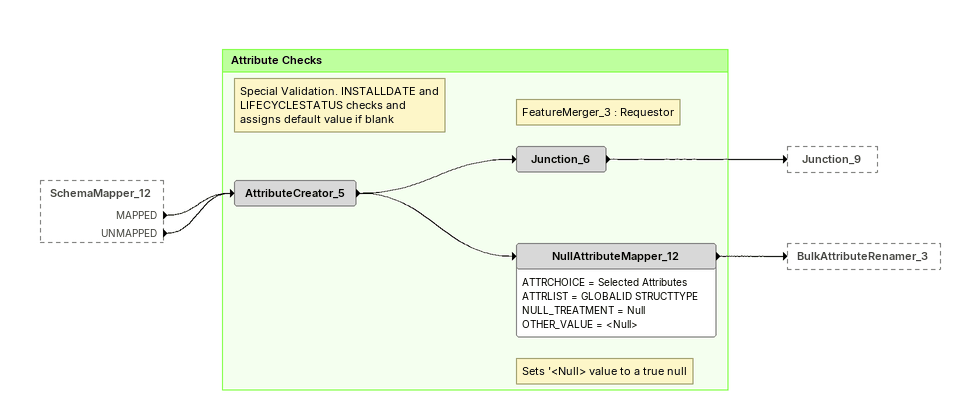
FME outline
SchemaMapper_12 [outside]
    MAPPED -> AttributeCreator_5
    UNMAPPED -> AttributeCreator_5

Bookmark: Attribute Checks
Note: Special Validation. INSTALLDATE and LIFECYCLESTATUS checks and assigns default value if blank
AttributeCreator_5
    -> NullAttributeMapper_12
    -> Junction_6
Note: FeatureMerger_3 : Requestor
Junction_6
    -> Junction_9
Note: Sets '<Null> value to a true null
NullAttributeMapper_12
    ATTRCHOICE = Selected Attributes
    ATTRLIST = GLOBALID STRUCTTYPE
    NULL_TREATMENT = Null
    OTHER_VALUE = <Null>
    -> BulkAttributeRenamer_3
